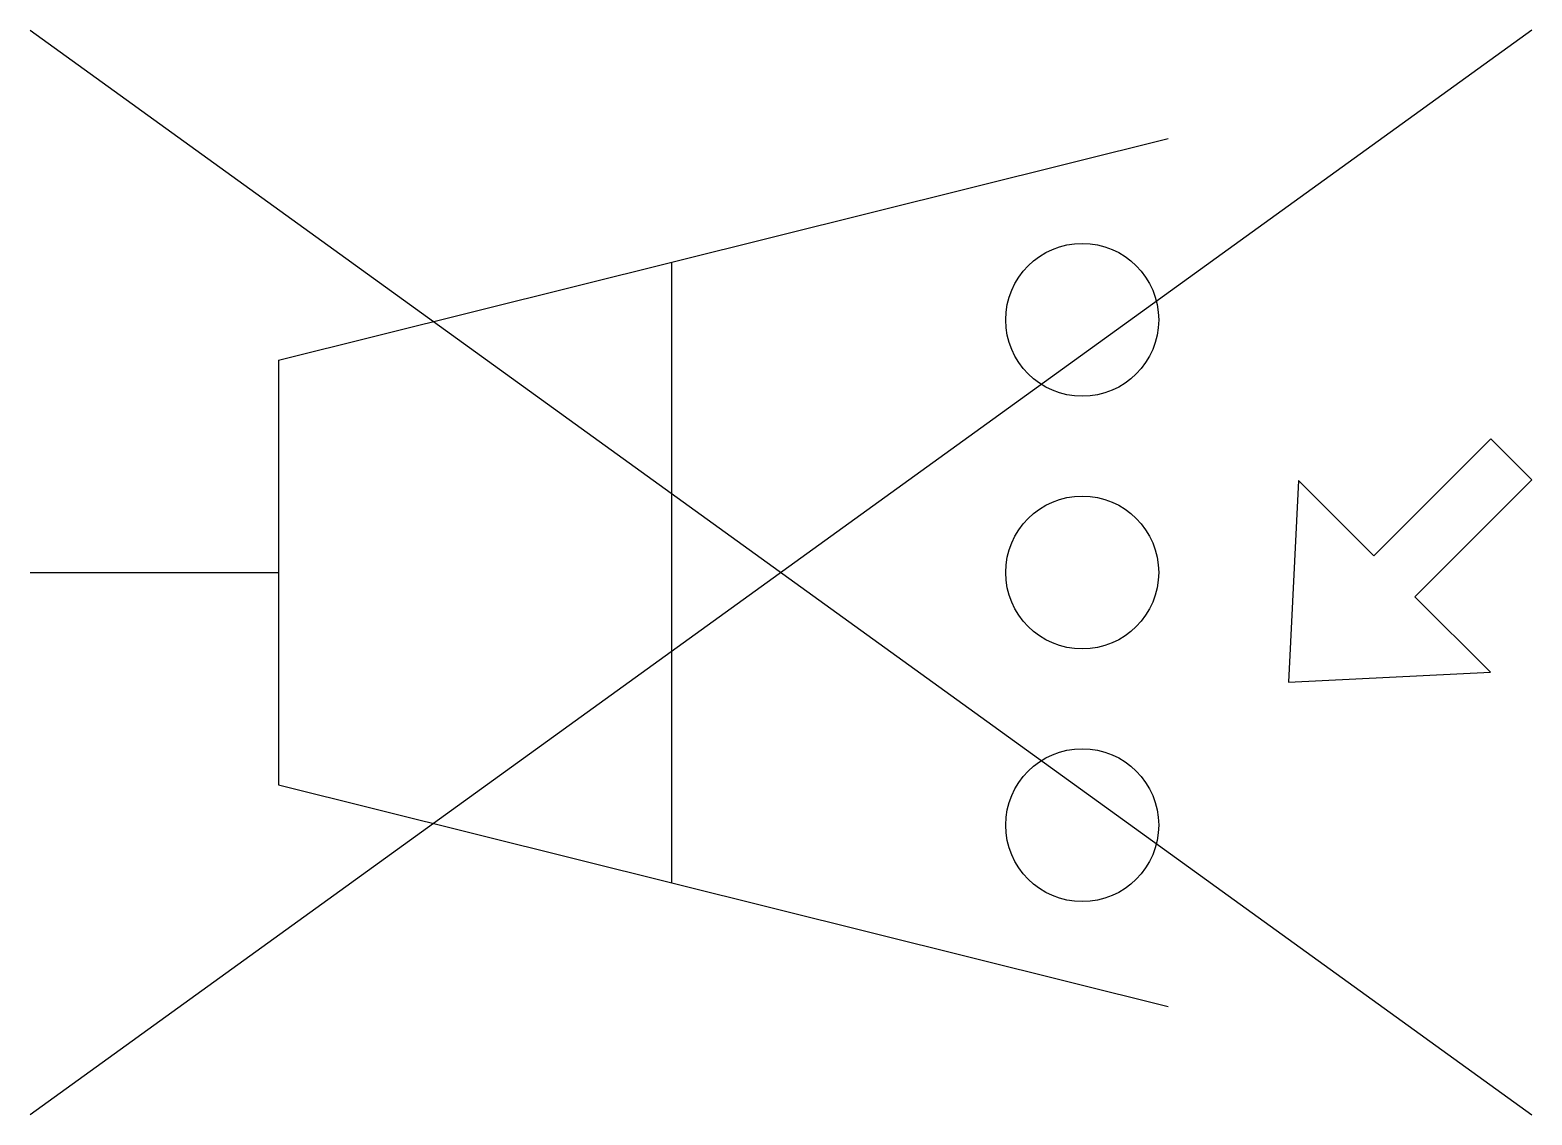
# Model space of a CAD drawing. Header units: metres. Extents: x 0 to 9.07, y -3.28 to 3.28.
import ezdxf

# ---------------------------------------------------------------- set-up
doc = ezdxf.new("R2010")
doc.units = ezdxf.units.M

msp = doc.modelspace()

# ---------------------------------------------------------------- linework, layer by layer
for p, q in [((9.0718, 3.2781), (0, -3.2781)), ((0, 3.2781), (9.0718, -3.2781)), ((1.5, 1.2825), (6.8744, 2.6225)), ((3.8744, 1.8745), (3.8744, -1.8745)), ((1.5, 1.2825), (1.5, -1.2825)), ((0, 0), (1.5, 0)), ((1.5, -1.2825), (6.8744, -2.6225))]:
    msp.add_line(p, q)
msp.add_lwpolyline([(9.0718, 0.5603), (8.824, 0.8081), (8.1169, 0.101), (7.661, 0.5569), (7.6007, -0.663), (8.8205, -0.6026), (8.3647, -0.1468)], close=True)
for centre in [(6.3554, 1.5266), (6.3554, 0), (6.3554, -1.5266)]:
    msp.add_circle(centre, 0.462)

doc.saveas('drawing.dxf')
